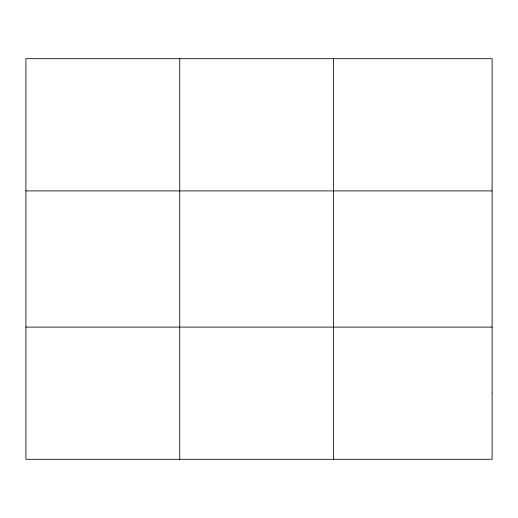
<?xml version="1.0" encoding="UTF-8"?>
<svg xmlns="http://www.w3.org/2000/svg" width="518" height="518" viewBox="0 0 518 518"><rect width="100%" height="100%" fill="white"/><g stroke="black" fill="none" stroke-linecap="round" stroke-linejoin="round"><path stroke-width="0.78" d="M179.746 58.689L179.746 459.311M333.592 58.689L333.592 459.311M25.9 190.896L492.1 190.896M25.9 327.104L492.1 327.104M492.1 393.207L492.1 459.311L25.9 459.311L25.9 58.689L492.1 58.689L492.1 393.207"/></g></svg>
